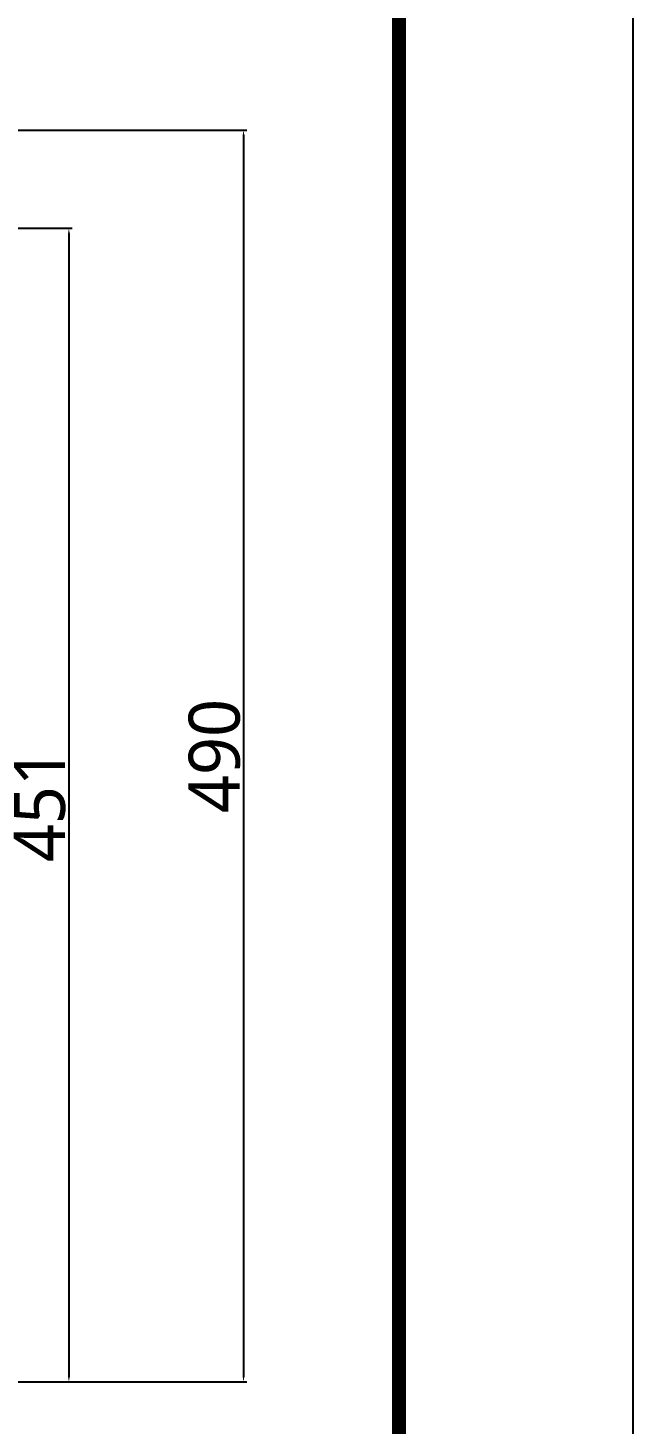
# Model space of a CAD drawing. Header units: millimetres. Extents: x 28 to 2363, y 8 to 1657.
# Drawn here: x 2127 to 2363, y 831 to 1377 of the extents above; entities that cross this region are included whole.
import ezdxf

# ---------------------------------------------------------------- set-up
doc = ezdxf.new("R2010")
doc.units = ezdxf.units.MM
doc.layers.get('Defpoints').update_dxf_attribs({"linetype": 'CONTINUOUS'})
doc.layers.add('1LINE', color=7, linetype='CONTINUOUS')
doc.styles.add('Annotative', font='malgun.ttf')
doc.dimstyles.new('WOO', dxfattribs={"dimtxt": 20, "dimasz": 2, "dimexe": 1.25, "dimexo": 0.3, "dimgap": 1, "dimtad": 1, "dimdec": 1, "dimzin": 1, "dimdsep": 46, "dimtxsty": 'Annotative', "dimcen": 0, "dimclrd": 1, "dimclre": 1, "dimclrt": 2, "dimadec": 0, "dimazin": 0, "dimtfac": 1, "dimtdec": 1, "dimtofl": 0, "dimtmove": 0, "dimatfit": 3, "dimfxl": 0, "dimarcsym": 0})

# ---------------------------------------------------------------- blocks, each defined once
blk = doc.blocks.new('*D31')
at = {"layer": '1LINE', "color": 1, "lineweight": -2}
for p, q in [((1963.64, 1298.54), (2143.91, 1298.54)), ((2142.66, 1296.54), (2142.66, 849.16)), ((1892.99, 847.16), (2143.91, 847.16))]:
    blk.add_line(p, q, dxfattribs=at)
at = {"layer": '1LINE', "color": 1}
for points in [[(2142.33, 1296.54), (2142.99, 1296.54), (2142.66, 1298.54)], [(2142.33, 849.16), (2142.99, 849.16), (2142.66, 847.16)]]:
    blk.add_solid(points, dxfattribs=at)
at = {"layer": 'Defpoints', "color": 0}
for p in [(1963.34, 1298.54), (1892.69, 847.16), (2142.66, 847.16)]:
    blk.add_point(p, dxfattribs=at)
at = {"layer": '1LINE', "color": 2, "insert": (2131.27, 1072.85), "char_height": 20, "attachment_point": 5, "rotation": 90, "style": 'Annotative'}
blk.add_mtext('451', dxfattribs=at)
blk = doc.blocks.new('*D32')
at = {"layer": '1LINE', "color": 1, "lineweight": -2}
for p, q in [((1963.64, 1336.94), (2212.26, 1336.94)), ((2211.01, 1334.94), (2211.01, 849.16)), ((1892.99, 847.16), (2212.26, 847.16))]:
    blk.add_line(p, q, dxfattribs=at)
at = {"layer": '1LINE', "color": 1}
for points in [[(2210.68, 1334.94), (2211.35, 1334.94), (2211.01, 1336.94)], [(2210.68, 849.16), (2211.35, 849.16), (2211.01, 847.16)]]:
    blk.add_solid(points, dxfattribs=at)
at = {"layer": 'Defpoints', "color": 0}
for p in [(1963.34, 1336.94), (1892.69, 847.16), (2211.01, 847.16)]:
    blk.add_point(p, dxfattribs=at)
at = {"layer": '1LINE', "color": 2, "insert": (2199.68, 1092.05), "char_height": 20, "attachment_point": 5, "rotation": 90, "style": 'Annotative'}
blk.add_mtext('490', dxfattribs=at)

msp = doc.modelspace()

# ---------------------------------------------------------------- linework, layer by layer
at = {"layer": '1LINE', "color": 4}
msp.add_lwpolyline([(32.17, 8.44), (2363.47, 8.44), (2363.47, 1657), (32.17, 1657)], close=True, dxfattribs=at)
at = {"layer": '1LINE', "color": 4, "const_width": 5.55}
msp.add_lwpolyline([(123.76, 66.72), (2271.88, 66.72), (2271.88, 1598.72), (123.76, 1598.72)], close=True, dxfattribs=at)

# ---------------------------------------------------------------- dimensions: what is measured, and where the dimension line sits
at = {"layer": '1LINE'}
for base, p1, picture, middle in [((2211.01, 847.16), (1963.34, 1336.94), '*D32', (2199.68, 1092.05)), ((2142.66, 847.16), (1963.34, 1298.54), '*D31', (2131.27, 1072.85))]:
    dim = msp.add_linear_dim(base=base, p1=p1, p2=(1892.69, 847.16), angle=90, dimstyle='WOO', override={"dimdec": 0}, dxfattribs=at)
    dim.commit()
    dim.dimension.update_dxf_attribs({"geometry": picture, "text_midpoint": middle})

doc.saveas('drawing.dxf')
